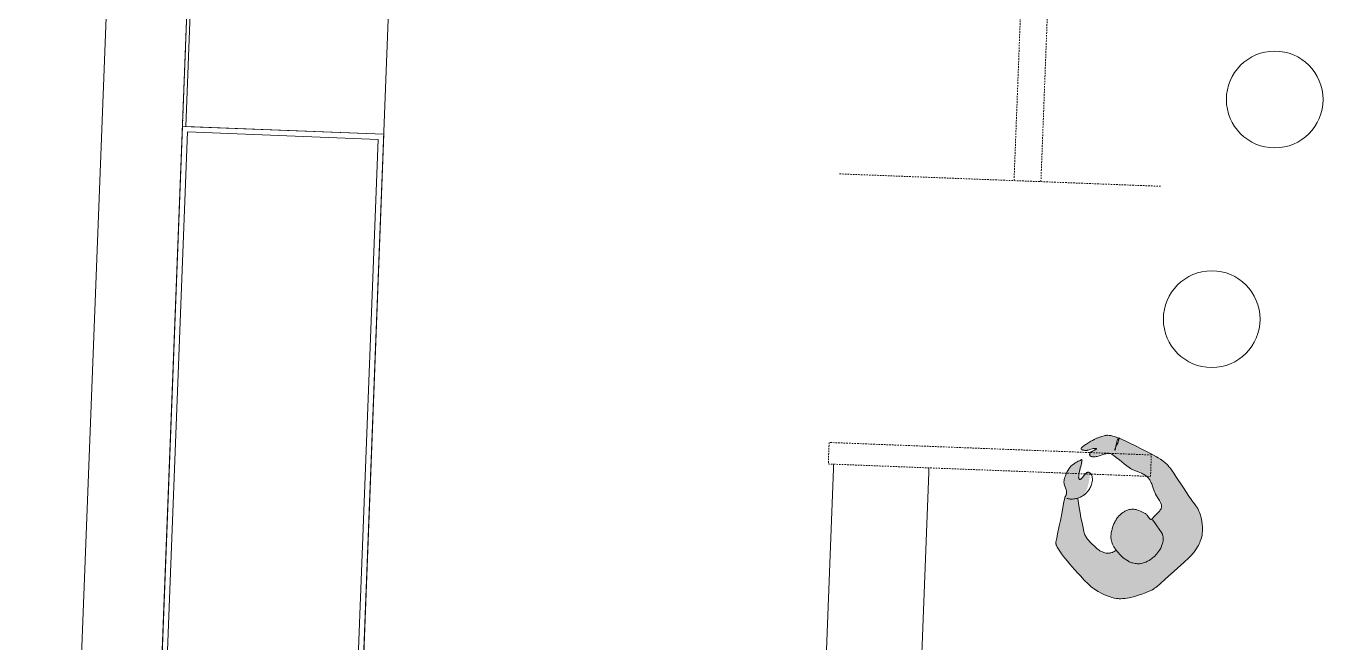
# Model space of a CAD drawing. Header units: millimetres. Extents: x 32078 to 83548, y -4690 to 56252.
# Drawn here: x 75173 to 80079, y 25399 to 27692 of the extents above; entities that cross this region are included whole.
import ezdxf

# ---------------------------------------------------------------- set-up
doc = ezdxf.new("R2010")
doc.units = ezdxf.units.MM
doc.header["$MEASUREMENT"] = 0
doc.linetypes.add('DGN Style 2', pattern=[10, 6, -4])
for name, color, linetype, lineweight in [('FIXT-JNRY-FULL', 6, 'Continuous', 0), ('FIXT-JNRY-PART', 42, 'Continuous', 0), ('FNSH-FLOR', 220, 'Continuous', 0), ('FURN', 40, 'Continuous', 0), ('FURN-FREE', 1, 'Continuous', 0), ('PRES-FILL', 7, 'Continuous', 0), ('PRES-PEOP', 42, 'Continuous', 0)]:
    doc.layers.add(name, color=color, linetype=linetype, lineweight=lineweight)

# ---------------------------------------------------------------- blocks, each defined once
blk = doc.blocks.new('*U222')
at = {"layer": 'PRES-FILL', "linetype": 'ByBlock', "lineweight": -2, "extrusion": (0, 0, -1)}
h = blk.add_hatch(color=0, dxfattribs=at)
edge = h.paths.add_edge_path(flags=16)
edge.add_spline(control_points=[(87.1, -291.1), (88.9, -288.5), (89.4, -283.3), (89.5, -277.4)], knot_values=[0, 0, 0, 0, 1, 1, 1, 1], degree=3, periodic=0)
edge.add_spline(control_points=[(89.5, -277.4), (94.1, -264.3), (102.3, -248.1), (95, -247.6), (88, -247), (89.7, -264.1), (89.5, -277.4)], knot_values=[0, 0, 0, 0, 0.509531, 0.509531, 0.509531, 1, 1, 1, 1], degree=3, periodic=0)
edge.add_spline(control_points=[(89.5, -277.4), (87.5, -283), (86.2, -288.1), (87.1, -291.1)], knot_values=[0, 0, 0, 0, 1, 1, 1, 1], degree=3, periodic=0)
edge.add_spline(control_points=[(87.1, -291.1), (86, -292.7), (84.3, -293.3), (82, -292.6), (63.6, -286.7), (44.9, -280.7), (26.4, -274.1), (4, -266.1), (-18.4, -258.1), (-40.8, -249.8), (-62.1, -241.9), (-84, -234.3), (-102, -220.3), (-117.4, -208.3), (-129.9, -193.2), (-142.6, -178.6), (-163, -155.2), (-182.9, -131.3), (-203.2, -107.9), (-213.2, -96.5), (-224.2, -86), (-234.3, -74.7), (-246.7, -60.8), (-254.8, -44.4), (-259.7, -25), (-268.8, 10.8), (-269.4, 46.9), (-252.7, 77.9), (-241.3, 99.1), (-227.3, 117.8), (-212, 135.7), (-198.2, 151.6), (-184.4, 167.6), (-170.6, 183.5), (-153.9, 202.7), (-137.1, 221.9), (-119.8, 240.6), (-106.8, 254.7), (-88.4, 262.4), (-71.1, 271.5), (-49.3, 282.9), (-28.3, 292.7), (-3.3, 297.3), (21.5, 302), (44.7, 298.6), (68.4, 290.7), (91.1, 283.2), (111.9, 273.8), (130.5, 259.8), (157.5, 239.5), (182.8, 217.5), (207.6, 194.9), (226.2, 177.9), (244, 160), (260.3, 140.7), (265.4, 134.8), (270.1, 127.5), (269.8, 119.5), (269, 91.5), (265, 65.1), (263.2, 38), (261.2, 9.3), (260.2, -19.6), (257.9, -48.3), (257.6, -51.7), (255, -54.6), (254.2, -58), (253.4, -61.6), (253.2, -65.2), (253.5, -68.8), (254.4, -82.4), (267.6, -92.2), (268.2, -106.7), (269, -125.4), (262.5, -142.7), (255.6, -157.8), (248.2, -173.7), (230.6, -189), (215.1, -195.9), (194.6, -205.1), (227.5, -119.8), (210.4, -122.7), (200.6, -124.4), (194.9, -152.8), (181.9, -153.3), (179.8, -153.3), (175.7, -153.3), (175.6, -151), (174.7, -121.2), (175.9, -84.2), (191.9, -63.8), (196.2, -58.4), (202.4, -54.5), (209.7, -51.7)], knot_values=[0, 0, 0, 0, 0.004098, 0.004098, 0.004098, 0.036354, 0.036354, 0.036354, 0.07573, 0.07573, 0.07573, 0.113201, 0.113201, 0.113201, 0.145266, 0.145266, 0.145266, 0.196552, 0.196552, 0.196552, 0.221625, 0.221625, 0.221625, 0.252365, 0.252365, 0.252365, 0.309173, 0.309173, 0.309173, 0.348127, 0.348127, 0.348127, 0.382965, 0.382965, 0.382965, 0.425054, 0.425054, 0.425054, 0.456865, 0.456865, 0.456865, 0.496842, 0.496842, 0.496842, 0.536467, 0.536467, 0.536467, 0.574696, 0.574696, 0.574696, 0.630228, 0.630228, 0.630228, 0.671879, 0.671879, 0.671879, 0.684675, 0.684675, 0.684675, 0.729775, 0.729775, 0.729775, 0.777357, 0.777357, 0.777357, 0.783126, 0.783126, 0.783126, 0.789055, 0.789055, 0.789055, 0.811446, 0.811446, 0.811446, 0.840448, 0.840448, 0.840448, 0.871083, 0.871083, 0.871083, 0.911485, 0.911485, 0.911485, 0.934486, 0.934486, 0.934486, 0.938181, 0.938181, 0.938181, 0.987094, 0.987094, 0.987094, 1, 1, 1, 1], degree=3, periodic=0)
edge.add_line((209.7, -51.7), (194, 0))
edge.add_spline(control_points=[(194, 0), (187, 22.7), (179.6, 45.3), (171.5, 67.7), (163, 91.4), (139.6, 107.6), (118.7, 121.9), (107.4, 129.7), (96.1, 136.5), (80.5, 136.9), (68.4, 137.2), (58.5, 133.8), (50.1, 127.2)], knot_values=[0, 0, 0, 0, 0.324205, 0.324205, 0.324205, 0.66843, 0.66843, 0.66843, 0.855113, 0.855113, 0.855113, 1, 1, 1, 1], degree=3, periodic=0)
edge.add_line((50.1, 127.2), (43.4, 121.9))
edge.add_spline(control_points=[(43.4, 121.9), (53, 112), (61.7, 101.2), (66.2, 86.4), (72, 67.4), (70.6, 51.9), (65.8, 32.4), (60.9, 12.4), (52.4, -3.9), (40.5, -16.6), (29.8, -28), (15.7, -35.9), (-4.1, -37.8), (-21.4, -39.5), (-32.8, -32.6), (-46, -27.7), (-56.1, -23.9), (-64, -4.3), (-73.4, -9.4), (-78.2, -11.9), (-80, -18.4), (-83, -23.2), (-90.4, -35.2), (-104.9, -43.5), (-103.9, -59.9), (-102.6, -82.9), (-81.9, -92.8), (-71.8, -109.6), (-62.8, -124.7), (-56.9, -143.1), (-45.7, -155.8), (-27.6, -176.6), (8.7, -176.6), (33.9, -189.3), (57.3, -201), (80, -218.6), (102.9, -230.2), (126.4, -242.2), (170.3, -203.5), (183.9, -215.1), (185.4, -216.4), (186.2, -221.3), (185.7, -224), (184, -232.5), (161.6, -243.7), (165.3, -244.4), (170.3, -245.4), (189.8, -234), (202.1, -232.4), (207, -231.8), (219.2, -228.5), (217.4, -233.8), (214.3, -243.7), (208.3, -250.8), (201.7, -257.1), (184.8, -273.2), (168.6, -289.9), (141.4, -295.4), (121.8, -299.2), (104.3, -296.7), (90.1, -293.9), (88.5, -293.6), (87.5, -292.6), (87.1, -291.1)], knot_values=[0, 0, 0, 0, 0.044568, 0.044568, 0.044568, 0.101682, 0.101682, 0.101682, 0.159954, 0.159954, 0.159954, 0.212108, 0.212108, 0.212108, 0.25772, 0.25772, 0.25772, 0.292514, 0.292514, 0.292514, 0.310285, 0.310285, 0.310285, 0.355053, 0.355053, 0.355053, 0.417583, 0.417583, 0.417583, 0.47369, 0.47369, 0.47369, 0.564976, 0.564976, 0.564976, 0.649839, 0.649839, 0.649839, 0.736981, 0.736981, 0.736981, 0.746599, 0.746599, 0.746599, 0.777051, 0.777051, 0.777051, 0.817948, 0.817948, 0.817948, 0.83422, 0.83422, 0.83422, 0.863911, 0.863911, 0.863911, 0.939425, 0.939425, 0.939425, 0.993629, 0.993629, 0.993629, 1, 1, 1, 1], degree=3, periodic=0)
at = {"layer": 'PRES-PEOP', "color": 0, "linetype": 'ByBlock', "lineweight": -2, "extrusion": (0, 0, -1), "flags": 128}
for points in [[(250.1, -46.7), (246.4, -46.1), (243, -45.8), (239.7, -45.8), (236.7, -45.8), (233.8, -46), (228.4, -46.8), (223.6, -47.8), (219.5, -49), (215.9, -50.2), (212.8, -51.4), (207.4, -53.9), (203.4, -56), (200.5, -57.8), (196.1, -60.7), (191.9, -63.8), (187.3, -67.9), (183.1, -72.3), (179.6, -76.8), (176.5, -81.3), (173.8, -85.7), (171.6, -90), (169.7, -94.2), (168.2, -98.1), (166.9, -101.9), (165.1, -109), (164.1, -115.1), (163.7, -120.5), (163.7, -125), (164, -128.9), (164.6, -132.1), (165.3, -134.9), (166.9, -139.5), (168.6, -142.8), (170, -145.1), (172.6, -148.2), (175.6, -151), (175.9, -151.3), (176.3, -151.5), (176.6, -151.7), (176.9, -151.9), (177.5, -152.2), (178.1, -152.4), (178.6, -152.6), (179, -152.7), (179.8, -152.9), (180.4, -153), (180.8, -153.1), (181.4, -153.2), (181.9, -153.3), (183, -153.3), (184, -153.1), (185, -152.8), (185.9, -152.4), (186.8, -151.9), (187.7, -151.3), (189.3, -149.9), (190.7, -148.3), (192, -146.6), (193.3, -144.9), (195.5, -141.4), (199.3, -135), (200.7, -132.7), (201.9, -130.7), (202.9, -129.1), (203.8, -127.8), (204.6, -126.8), (206.1, -125.2), (207.1, -124.2), (207.9, -123.6), (209.2, -123), (209.8, -122.8), (210.4, -122.7), (211.8, -122.8), (213, -123.4), (213.9, -124.3), (214.6, -125.5), (215.2, -127), (215.7, -128.7), (216, -130.6), (216.2, -132.6), (216.4, -134.7), (216.4, -139.2), (216.3, -143.8), (216, -148.3), (215.1, -157.3), (214.2, -165.3), (213.4, -172.1), (212.8, -177.7), (212.3, -182.2), (212, -185.8), (211.9, -188.7), (211.8, -190.9), (211.9, -192.5), (212, -193.8), (212.1, -194.7), (212.6, -195.9), (213, -196.4), (213.4, -196.6), (214.2, -196.5), (215.1, -195.9), (216.9, -194.5), (218.8, -193.1), (220.9, -191.7), (223, -190.2), (225, -188.8), (229.2, -185.9), (232.9, -183.1), (236.3, -180.5), (239.2, -178.1), (241.7, -175.9), (245.9, -171.8), (248.8, -168.5), (250.8, -166), (252.2, -164), (254, -160.9), (255.6, -157.8), (258.3, -151.3), (260.5, -145.7), (262.3, -140.8), (263.8, -136.5), (264.9, -132.8), (265.8, -129.5), (267.1, -123.8), (267.7, -119.5), (268.1, -116.3), (268.3, -111.5), (268.2, -106.7), (267.9, -104.2), (267.4, -102), (266.7, -99.9), (266, -97.9), (264.3, -94.3), (257.6, -81.7), (256.1, -78.5), (255.1, -76.1), (254.5, -74.3), (253.9, -71.6), (253.6, -70.2), (253.5, -68.8), (253.4, -67.5), (253.4, -66.3), (253.4, -65.3), (253.4, -64.4), (253.5, -62.8), (253.6, -61.6), (253.7, -60.7), (253.9, -59.4), (254.2, -58), (254.4, -57.4), (254.6, -56.8), (254.8, -56.2), (255.2, -55.2), (256.1, -53.5), (256.7, -52.2), (257.1, -51.3), (257.4, -50.5), (257.6, -50), (257.8, -49.1), (257.9, -48.7), (257.9, -48.3), (259.4, -26.7), (261.2, 5.6), (263.2, 38), (264.8, 58.4), (267.6, 89), (268.9, 104.3), (269.8, 119.5), (269.8, 121), (269.8, 122.3), (269.6, 123.5), (269.4, 124.7), (269.1, 125.8), (268.4, 127.7), (267.7, 129.4), (267, 130.9), (266.3, 132.2), (265, 134.4), (263.9, 136), (262.2, 138.4), (260.3, 140.7), (254, 148.4), (248.4, 154.8), (243.5, 160.2), (234.8, 169.2), (228.2, 175.7), (218, 185.3), (207.6, 194.9), (188.8, 211.8), (174.7, 224.2), (163.9, 233.3), (147.5, 246.7), (130.5, 259.8), (123.4, 264.8), (117, 268.9), (111.4, 272.2), (106.4, 275), (97.5, 279.4), (90.5, 282.5), (85.2, 284.7), (76.9, 287.8), (68.4, 290.7), (59.2, 293.5), (51.2, 295.5), (44.2, 297), (38.2, 298), (32.9, 298.7), (28.3, 299.1), (20.3, 299.5), (14.3, 299.4), (9.9, 299.2), (3.3, 298.4), (-3.3, 297.3), (-11.9, 295.3), (-19.4, 293.2), (-26, 291.2), (-31.7, 289.2), (-41.6, 285.3), (-49, 282.2), (-60.1, 277), (-71.1, 271.5), (-84.3, 264.8), (-94, 259.7), (-101, 255.6), (-106.1, 252.3), (-109.7, 249.7), (-112.4, 247.6), (-116.2, 244.2), (-119.8, 240.6), (-132.8, 226.4), (-151.8, 205), (-170.6, 183.5), (-191.3, 159.6), (-212, 135.7), (-217.6, 129), (-222.5, 123.1), (-230.6, 112.7), (-236.5, 104.6), (-240.7, 98.3), (-243.8, 93.5), (-248.3, 85.9), (-252.7, 77.9), (-255.7, 71.6), (-258.2, 65.7), (-260.2, 60), (-261.8, 54.7), (-263, 49.6), (-264.9, 40.1), (-265.8, 31.7), (-266.3, 24.4), (-266.4, 18), (-266.2, 12.5), (-265.4, 2.8), (-264.4, -4.3), (-262.4, -14.8), (-259.7, -25), (-257.6, -31.5), (-255.6, -37.2), (-253.7, -42.2), (-251.8, -46.5), (-250.1, -50.2), (-246.8, -56.7), (-244, -61.4), (-241.8, -64.8), (-238.2, -69.9), (-234.3, -74.7), (-230.5, -79.1), (-223.6, -86.4), (-213.3, -97), (-208.2, -102.4), (-203.2, -107.9), (-172.9, -143.2), (-142.6, -178.6), (-133.1, -189.6), (-125.9, -197.7), (-120.3, -203.7), (-116, -208), (-112.6, -211.2), (-107.5, -215.8), (-102, -220.3), (-98.6, -222.9), (-95.2, -225.2), (-88.9, -229.1), (-83.1, -232.3), (-78, -234.9), (-68.9, -239), (-61.9, -241.9), (-40.8, -249.8), (-7.2, -262), (26.4, -274.1), (40.3, -279), (61.2, -285.9), (82, -292.6), (83.3, -292.9), (84.5, -292.8), (85.5, -292.5), (86.4, -292), (87.2, -291.3), (88, -290.4), (88.6, -289.4), (89.2, -288.3), (89.6, -287.1), (90.1, -285.9), (90.8, -283.2), (91.4, -280.5), (91.8, -277.7), (92.4, -272.3), (92.8, -267.5), (93, -263.3), (93.1, -259.9), (93.3, -257.1), (93.4, -254.8), (93.5, -253), (93.6, -251.6), (93.7, -250.5), (93.8, -249.7), (93.9, -249), (94.1, -248.2), (94.2, -247.7), (94.4, -247.5), (94.7, -247.4), (95, -247.6), (95.2, -248), (95.4, -248.6), (95.4, -249.4), (95.3, -250.2), (95.1, -251.2), (94.9, -252.3), (94.6, -253.4), (93.9, -255.8), (93.1, -258.3), (92.2, -260.8), (90.5, -265.8), (88.9, -270.4), (87.7, -274.4), (86.8, -277.8), (86.2, -280.7), (85.8, -283.2), (85.6, -285.1), (85.6, -286.8), (85.7, -288.1), (85.9, -289.2), (86.2, -290), (86.7, -291.4), (87.4, -292.2), (87.9, -292.8), (88.9, -293.4), (90.1, -293.9), (93, -294.7), (98.8, -296), (104.1, -297), (108.8, -297.8), (113.1, -298.3), (116.8, -298.6), (120.1, -298.7), (122.9, -298.8), (127.8, -298.5), (131.4, -298.1), (134, -297.6), (137.8, -296.7), (141.4, -295.4), (149.2, -291.8), (155.9, -288.5), (161.8, -285.3), (166.9, -282.4), (175.8, -276.8), (182.3, -272.3), (187.2, -268.8), (194.5, -263.1), (201.7, -257.1), (202.4, -256.5), (204, -255.2), (205.6, -253.8), (207.2, -252.5), (210.3, -249.8), (212.9, -247.4), (215, -245.3), (215.9, -244.4), (216.6, -243.6), (217.3, -242.8), (218.4, -241.3), (219.1, -240.1), (219.6, -239.1), (219.9, -238.3), (220.1, -237.6), (220.1, -237), (220, -236.5), (219.9, -236.1), (219.6, -235.4), (219.2, -235), (218.9, -234.7), (218.2, -234.2), (217.4, -233.8), (216.5, -233.5), (215.6, -233.2), (214.7, -233), (213.1, -232.6), (211.7, -232.4), (210.5, -232.3), (209.5, -232.2), (207.6, -232.2), (206.2, -232.2), (204.1, -232.3), (202.1, -232.4), (199.7, -232.7), (197.6, -233.2), (195.5, -233.8), (193.6, -234.5), (190.1, -236.1), (184, -239.1), (179.4, -241.3), (176, -242.8), (173.3, -243.6), (171.4, -244.1), (169.9, -244.3), (167.6, -244.5), (165.3, -244.4), (164.5, -244.3), (164, -244.1), (163.6, -243.9), (163.4, -243.6), (163.4, -243.3), (163.5, -243), (163.6, -242.7), (163.9, -242.3), (164.3, -241.9), (164.7, -241.5), (165.2, -241.1), (166.2, -240.3), (167.4, -239.5), (168.6, -238.6), (169.8, -237.8), (172.3, -236.2), (176.8, -233.1), (178.5, -232), (179.8, -230.9), (180.9, -230), (181.9, -229.3), (182.6, -228.6), (183.8, -227.4), (184.5, -226.5), (184.9, -225.9), (185.4, -224.9), (185.6, -224.5), (185.7, -224), (185.7, -223.5), (185.8, -223), (185.9, -222.5), (185.9, -222), (186, -221.1), (186, -220.2), (186, -219.4), (185.9, -218.7), (185.8, -218.2), (185.7, -217.7), (185.6, -217.3), (185.5, -216.9), (185.3, -216.6), (185.1, -216.2), (184.8, -215.9), (184.6, -215.6), (184.3, -215.3), (183.9, -215.1), (181.6, -213.9), (179.4, -213.1), (177.1, -212.6), (174.9, -212.3), (172.7, -212.2), (168.4, -212.5), (164.4, -213.3), (160.5, -214.4), (156.8, -215.8), (128.8, -228.7), (125.4, -230), (122.4, -231), (119.8, -231.6), (115.4, -232.4), (112.2, -232.5), (109.8, -232.3), (106.3, -231.6), (104.6, -231), (102.9, -230.2), (94.2, -225.5), (86.7, -221.1), (73.5, -212.9), (53.8, -200.5), (43.9, -194.6), (33.9, -189.3), (29, -187.1), (24.3, -185.2), (15.2, -182.3), (-1.3, -177.9), (-13.7, -174.4), (-18.2, -172.9), (-22.1, -171.5), (-28.6, -168.6), (-33.3, -166), (-36.7, -163.8), (-41.4, -160.1), (-43.6, -158.1), (-45.7, -155.8), (-47.9, -153.2), (-49.9, -150.7), (-51.5, -148.3), (-54.5, -143.6), (-56.8, -139.5), (-60.6, -132), (-66, -120.6), (-68.8, -115), (-71.8, -109.6), (-73.8, -106.5), (-75.8, -103.5), (-80.1, -98.1), (-88, -88.7), (-90.9, -85.1), (-93.3, -82), (-95.4, -79.3), (-97, -76.9), (-99.6, -72.7), (-101.2, -69.6), (-102.2, -67.2), (-102.9, -65.4), (-103.6, -62.7), (-103.9, -59.9), (-104, -58.8), (-103.9, -56.6), (-103.5, -54.5), (-102.9, -52.5), (-102.2, -50.7), (-101.4, -49), (-100.5, -47.4), (-98.7, -44.4), (-83, -23.2), (-78.3, -15.7), (-77.1, -13.9), (-76.2, -12.7), (-75.5, -11.8), (-74.5, -10.5), (-73.9, -9.9), (-73.4, -9.4), (-72.7, -8.8), (-72.1, -8.4), (-71.4, -8.2), (-70.8, -8.1), (-70.2, -8.1), (-69.6, -8.2), (-68.9, -8.4), (-68.3, -8.6), (-67.1, -9.2), (-66, -10), (-64.9, -10.9), (-63.8, -11.9), (-62.8, -12.9), (-60.9, -14.9), (-57.3, -18.7), (-54.6, -21.6), (-52.5, -23.5), (-50.9, -24.9), (-49.7, -25.8), (-48.8, -26.4), (-47.4, -27.1), (-46, -27.7), (-35.6, -31.3), (-27.6, -33.9), (-21.7, -35.5), (-17.2, -36.5), (-13.9, -37), (-11.4, -37.4), (-7.7, -37.7), (-4.1, -37.8), (-1.2, -37.7), (1.5, -37.4), (4.1, -37), (6.5, -36.6), (10.9, -35.4), (14.7, -34), (18.1, -32.6), (20.9, -31.2), (23.5, -29.8), (25.6, -28.5), (29.4, -26), (32.2, -23.9), (36.4, -20.4), (40.5, -16.6), (43.2, -13.7), (45.6, -11), (47.7, -8.5), (49.5, -6.1), (52.5, -1.6), (54.8, 2.3), (56.7, 5.8), (58.1, 9), (60.3, 14.5), (61.8, 18.8), (63.9, 25.4), (65.8, 32.4), (67.4, 39.2), (68.6, 45.3), (69.3, 50.6), (69.7, 55.2), (69.9, 59.2), (70, 62.8), (69.9, 65.8), (69.5, 71.1), (69, 75), (68.5, 77.9), (67.5, 82.2), (66.2, 86.4), (65.3, 88.9), (63.4, 93.5), (61.5, 97.4), (59.6, 100.8), (57.8, 103.7), (56.2, 106.2), (53.1, 110.6), (50.6, 113.8), (46.6, 118.5), (42.3, 123.1), (39.5, 125.9), (34.2, 130.9), (29.5, 135), (25.4, 138.3), (21.7, 141), (15, 145.4), (9.9, 148.5), (5.9, 150.7), (-0.2, 153.8), (-6.7, 156.6), (-10.1, 158), (-13.4, 159.1), (-16.5, 159.9), (-19.5, 160.6), (-22.3, 161.1), (-27.6, 161.8), (-32.3, 162), (-36.4, 162), (-39.9, 161.8), (-43, 161.5), (-48.3, 160.6), (-52.3, 159.6), (-55.1, 158.8), (-59.4, 157.3), (-63.4, 155.6), (-67.3, 153.6), (-70.9, 151.6), (-77.3, 147.6), (-82.7, 143.8), (-87.2, 140.1), (-91, 136.7), (-94.3, 133.5), (-97, 130.5), (-101.6, 125.1), (-104.9, 120.8), (-107.3, 117.4), (-110.7, 112), (-113.9, 106.4), (-116.2, 101.9), (-118.2, 97.5), (-119.8, 93.4), (-121.2, 89.5), (-122.3, 85.7), (-123.2, 82.2), (-124.4, 75.7), (-125.1, 69.9), (-125.2, 65), (-125.1, 60.7), (-124.7, 57.1), (-124.2, 54), (-123.6, 51.3), (-122.1, 46.8), (-120.8, 43.6), (-119.6, 41.3), (-117.5, 37.9), (-115, 34.8), (-95.8, 13.3), (-86, 2.7), (-76.2, -7.9)], [(209.7, -51.7), (201.8, -25.9), (194, 0), (188.7, 17), (180.4, 42.4), (176.1, 55), (171.5, 67.7), (169.8, 72), (167.8, 75.9), (165.8, 79.4), (163.8, 82.6), (161.7, 85.5), (157.5, 90.7), (153.4, 95), (149.6, 98.6), (146.1, 101.7), (139.7, 106.9), (134.7, 110.7), (126.8, 116.3), (118.7, 121.9), (114.1, 125), (110, 127.4), (106.4, 129.4), (103.2, 130.9), (100.4, 132.2), (97.9, 133.2), (93.6, 134.6), (90.4, 135.5), (87.9, 136), (84.2, 136.6), (80.5, 136.9), (78.6, 136.9), (76.7, 136.9), (75, 136.7), (71.7, 136.3), (68.8, 135.8), (66.3, 135.1), (64.1, 134.5), (62.2, 133.8), (59, 132.5), (56.6, 131.4), (54.9, 130.4), (52.5, 128.9), (50.1, 127.2), (46.8, 124.6), (43.4, 121.9)]]:
    blk.add_lwpolyline(points, dxfattribs=at)

msp = doc.modelspace()

# ---------------------------------------------------------------- linework, layer by layer
at = {"layer": 'FIXT-JNRY-FULL', "linetype": 'Continuous', "lineweight": 13, "flags": 128}
for points in [[(75754.3, 27319.6), (76503.7, 27290.6), (76387.9, 24292.8), (75638.5, 24321.8), (75754.3, 27319.6)], [(75773.5, 27298.8), (76483, 27271.4), (76368.7, 24313.6), (75659.2, 24341), (75773.5, 27298.8)]]:
    msp.add_lwpolyline(points, close=True, dxfattribs=at)
at = {"layer": 'FIXT-JNRY-PART', "color": 251, "linetype": 'DGN Style 2', "lineweight": 0}
msp.add_line((75866.4, 30220.4), (75476.3, 20124.9), dxfattribs=at)
at = {"layer": 'FIXT-JNRY-PART', "flags": 128}
msp.add_lwpolyline([(76222.6, 20016), (75173.4, 20056.6), (75570.3, 30326.9), (76619.5, 30286.4), (76222.6, 20016)], close=True, dxfattribs=at)
at = {"layer": 'FIXT-JNRY-PART', "lineweight": 13, "flags": 128}
msp.add_lwpolyline([(76222.6, 20016), (75473.2, 20045), (75870.1, 30315.3), (76619.5, 30286.4), (76619, 30274.4), (75881.6, 30302.9), (75766.3, 27319.1), (76503.7, 27290.6), (76387.9, 24292.8), (75650.4, 24321.3), (75485.6, 20056.5), (76223.1, 20028), (76222.6, 20016)], dxfattribs=at)
at = {"layer": 'FNSH-FLOR', "flags": 128}
for points in [[(79429.1, 49249.6), (77562.7, 955.6), (77208, 969.3), (79074.4, 49263.3), (79429.1, 49249.6)], [(79429.1, 49249.6), (77562.7, 955.6), (80790, 830.9), (80783.9, 671.5), (81303.7, 651.4), (83182.6, 49264.1), (82662.6, 49284.2), (82656.4, 49124.8), (79429.1, 49249.6)]]:
    msp.add_lwpolyline(points, close=True, dxfattribs=at)

# ---------------------------------------------------------------- next in the draw order: wipeouts: each hides what was drawn before it
at = {"lineweight": 0}
for points, layer in [([(78318.4, 30220.7), (79517.5, 30174.4), (79356.9, 26017.5), (78157.8, 26063.8)], 'FIXT-JNRY-PART'), ([(79639.4, 27426.6), (79639.3, 27415.3), (79639.9, 27404), (79641.2, 27392.7), (79643.3, 27381.6), (79646, 27370.6), (79649.4, 27359.9), (79653.5, 27349.3), (79658.3, 27339.1), (79663.6, 27329.1), (79669.6, 27319.5), (79676.2, 27310.3), (79683.3, 27301.6), (79691, 27293.3), (79699.2, 27285.5), (79707.9, 27278.2), (79717, 27271.5), (79726.5, 27265.3), (79736.3, 27259.8), (79746.5, 27254.9), (79757, 27250.7), (79767.8, 27247.1), (79778.7, 27244.2), (79789.8, 27242), (79801, 27240.5), (79812.3, 27239.7), (79823.6, 27239.7), (79834.9, 27240.3), (79846.1, 27241.6), (79857.2, 27243.7), (79868.2, 27246.4), (79879, 27249.8), (79889.5, 27253.9), (79899.8, 27258.6), (79909.7, 27264), (79919.3, 27270), (79928.5, 27276.6), (79937.3, 27283.7), (79945.6, 27291.4), (79953.4, 27299.6), (79960.6, 27308.3), (79967.4, 27317.4), (79973.5, 27326.9), (79979, 27336.7), (79983.9, 27346.9), (79988.1, 27357.4), (79991.7, 27368.1), (79994.6, 27379.1), (79996.8, 27390.2), (79998.3, 27401.4), (79999.1, 27412.7), (79999.2, 27424), (79998.5, 27435.3), (79997.2, 27446.5), (79995.2, 27457.6), (79992.4, 27468.6), (79989, 27479.4), (79984.9, 27489.9), (79980.2, 27500.2), (79974.8, 27510.1), (79968.8, 27519.7), (79962.2, 27528.9), (79955.1, 27537.7), (79947.4, 27546), (79939.2, 27553.8), (79930.6, 27561), (79921.5, 27567.8), (79912, 27573.9), (79902.1, 27579.4), (79891.9, 27584.3), (79881.4, 27588.5), (79870.7, 27592.1), (79859.7, 27595), (79848.7, 27597.2), (79837.4, 27598.7), (79826.2, 27599.5), (79814.9, 27599.6), (79803.6, 27598.9), (79792.3, 27597.6), (79781.2, 27595.6), (79770.2, 27592.8), (79759.5, 27589.4), (79748.9, 27585.3), (79738.7, 27580.6), (79728.7, 27575.2), (79719.1, 27569.2), (79709.9, 27562.6), (79701.2, 27555.5), (79692.9, 27547.8), (79685.1, 27539.6), (79677.8, 27531), (79671.1, 27521.9), (79664.9, 27512.4), (79659.4, 27502.5), (79654.5, 27492.3), (79650.3, 27481.8), (79646.7, 27471.1), (79643.8, 27460.1), (79641.6, 27449.1)], 'FURN-FREE')]:
    msp.add_wipeout(points, dxfattribs=at).dxf.layer = layer

# ---------------------------------------------------------------- next in the draw order: linework, layer by layer
at = {"layer": 'FIXT-JNRY-PART', "linetype": 'DGN Style 2', "flags": 128}
msp.add_lwpolyline([(79360, 26097.4), (78160.9, 26143.8), (78157.8, 26063.8), (79356.9, 26017.5), (79360, 26097.4)], close=True, dxfattribs=at)
at = {"layer": 'FURN', "color": 252, "linetype": 'DGN Style 2', "lineweight": 0}
for p, q in [((78849, 27117.9), (78964.9, 30115.7)), ((78949, 27114), (79064.8, 30111.8)), ((78199.5, 27143), (79398.6, 27096.7))]:
    msp.add_line(p, q, dxfattribs=at)
at = {"layer": 'FURN-FREE', "lineweight": 0}
msp.add_circle((79819.2, 27419.6), 180, dxfattribs=at)

# ---------------------------------------------------------------- next in the draw order: block references
at = {"layer": 'PRES-FILL', "extrusion": (0, 0, -1), "xscale": 1.000009635247655, "yscale": 1.000009635247655, "zscale": 1.000009635247655, "rotation": 187.1773804780972}
msp.add_blockref('*U222', (-79287.5, 25858.3), dxfattribs=at)

# ---------------------------------------------------------------- next in the draw order: wipeouts: each hides what was drawn before it
at = {"lineweight": 0}
msp.add_wipeout([(79404.8, 26609.4), (79404.7, 26598.1), (79405.4, 26586.8), (79406.7, 26575.6), (79408.7, 26564.5), (79411.5, 26553.5), (79414.9, 26542.7), (79419, 26532.2), (79423.7, 26521.9), (79429.1, 26512), (79435.1, 26502.4), (79441.7, 26493.2), (79448.8, 26484.4), (79456.5, 26476.1), (79464.7, 26468.3), (79473.3, 26461.1), (79482.4, 26454.3), (79491.9, 26448.2), (79501.8, 26442.7), (79512, 26437.8), (79522.5, 26433.6), (79533.2, 26430), (79544.1, 26427.1), (79555.2, 26424.9), (79566.4, 26423.4), (79577.7, 26422.6), (79589, 26422.5), (79600.3, 26423.2), (79611.6, 26424.5), (79622.7, 26426.5), (79633.7, 26429.3), (79644.4, 26432.7), (79655, 26436.8), (79665.2, 26441.5), (79675.2, 26446.9), (79684.8, 26452.9), (79694, 26459.5), (79702.7, 26466.6), (79711, 26474.3), (79718.8, 26482.5), (79726.1, 26491.1), (79732.8, 26500.2), (79738.9, 26509.7), (79744.5, 26519.6), (79749.4, 26529.8), (79753.6, 26540.3), (79757.2, 26551), (79760.1, 26562), (79762.3, 26573), (79763.8, 26584.3), (79764.5, 26595.5), (79764.6, 26606.8), (79764, 26618.1), (79762.7, 26629.4), (79760.6, 26640.5), (79757.9, 26651.5), (79754.5, 26662.2), (79750.4, 26672.8), (79745.6, 26683), (79740.3, 26693), (79734.3, 26702.6), (79727.7, 26711.8), (79720.6, 26720.5), (79712.9, 26728.8), (79704.7, 26736.6), (79696, 26743.9), (79686.9, 26750.6), (79677.4, 26756.8), (79667.6, 26762.3), (79657.4, 26767.2), (79646.9, 26771.4), (79636.1, 26775), (79625.2, 26777.9), (79614.1, 26780.1), (79602.9, 26781.6), (79591.6, 26782.4), (79580.3, 26782.4), (79569, 26781.8), (79557.8, 26780.5), (79546.7, 26778.4), (79535.7, 26775.7), (79524.9, 26772.3), (79514.4, 26768.2), (79504.1, 26763.5), (79494.2, 26758.1), (79484.6, 26752.1), (79475.4, 26745.5), (79466.6, 26738.4), (79458.3, 26730.7), (79450.5, 26722.5), (79443.3, 26713.8), (79436.5, 26704.7), (79430.4, 26695.2), (79424.9, 26685.4), (79420, 26675.2), (79415.8, 26664.7), (79412.2, 26654), (79409.3, 26643), (79407.1, 26631.9)], dxfattribs=at).dxf.layer = 'FURN-FREE'

# ---------------------------------------------------------------- next in the draw order: linework, layer by layer
at = {"layer": 'FURN-FREE', "lineweight": 0}
msp.add_circle((79584.7, 26602.5), 180, dxfattribs=at)

doc.saveas('drawing.dxf')
